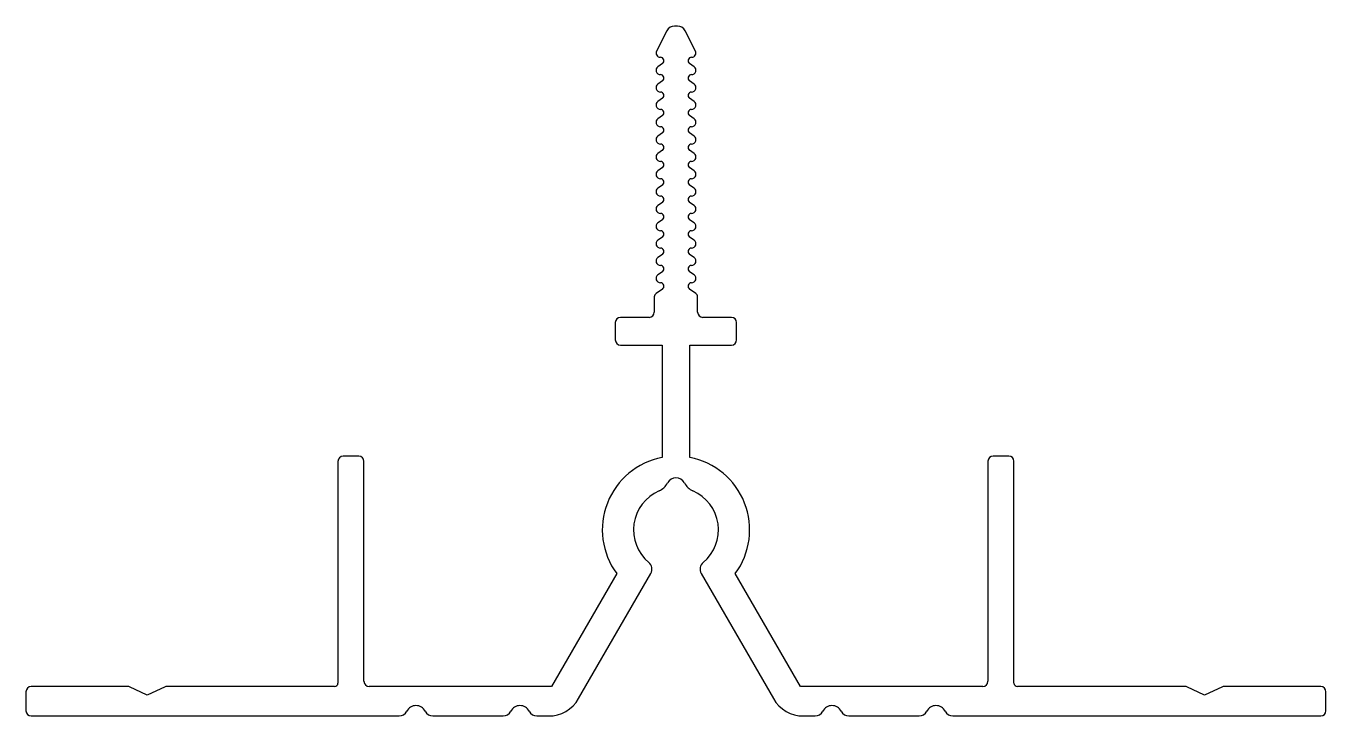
# Model space of a CAD drawing. Extents: x 3.8 to 78.8, y 2.8 to 42.6.
import ezdxf

# ---------------------------------------------------------------- set-up
doc = ezdxf.new("R2010")
doc.units = 0
doc.layers.get('0').update_dxf_attribs({"linetype": 'CONTINUOUS'})

msp = doc.modelspace()

# ---------------------------------------------------------------- linework, layer by layer
for p, q in [((40.783, 42.319), (40.186, 41.15)), ((41.388, 42.591), (41.228, 42.591)), ((42.431, 41.15), (41.833, 42.319)), ((40.408, 40.786), (40.409, 40.786)), ((42.207, 40.786), (42.208, 40.786)), ((40.524, 40.423), (40.265, 40.241)), ((40.408, 39.786), (40.409, 39.786)), ((42.352, 40.241), (42.093, 40.423)), ((42.207, 39.786), (42.208, 39.786)), ((40.524, 39.423), (40.265, 39.241)), ((42.352, 39.241), (42.093, 39.423)), ((40.524, 38.423), (40.265, 38.241)), ((40.408, 38.786), (40.409, 38.786)), ((42.352, 38.241), (42.093, 38.423)), ((42.207, 38.786), (42.208, 38.786)), ((40.408, 37.786), (40.409, 37.786)), ((42.207, 37.786), (42.208, 37.786)), ((40.524, 37.423), (40.265, 37.241)), ((40.408, 36.786), (40.409, 36.786)), ((42.352, 37.241), (42.093, 37.423)), ((42.207, 36.786), (42.208, 36.786)), ((40.524, 36.423), (40.265, 36.241)), ((42.352, 36.241), (42.093, 36.423)), ((40.524, 35.423), (40.265, 35.241)), ((40.408, 35.786), (40.409, 35.786)), ((42.352, 35.241), (42.093, 35.423)), ((42.207, 35.786), (42.208, 35.786)), ((40.408, 34.786), (40.409, 34.786)), ((42.207, 34.786), (42.208, 34.786)), ((40.524, 34.423), (40.265, 34.241)), ((40.408, 33.786), (40.409, 33.786)), ((42.352, 34.241), (42.093, 34.423)), ((42.207, 33.786), (42.208, 33.786)), ((40.524, 33.423), (40.265, 33.241)), ((42.352, 33.241), (42.093, 33.423)), ((40.524, 32.423), (40.265, 32.241)), ((40.408, 32.786), (40.409, 32.786)), ((42.352, 32.241), (42.093, 32.423)), ((42.207, 32.786), (42.208, 32.786)), ((40.408, 31.786), (40.409, 31.786)), ((42.207, 31.786), (42.208, 31.786)), ((40.524, 31.423), (40.265, 31.241)), ((40.408, 30.786), (40.409, 30.786)), ((42.352, 31.241), (42.093, 31.423)), ((42.207, 30.786), (42.208, 30.786)), ((40.524, 30.423), (40.265, 30.241)), ((42.352, 30.241), (42.093, 30.423)), ((40.524, 29.423), (40.265, 29.241)), ((40.408, 29.786), (40.409, 29.786)), ((42.352, 29.241), (42.093, 29.423)), ((42.207, 29.786), (42.208, 29.786)), ((40.408, 28.786), (40.409, 28.786)), ((42.207, 28.786), (42.208, 28.786)), ((40.524, 28.423), (40.265, 28.241)), ((40.408, 27.786), (40.409, 27.786)), ((42.352, 28.241), (42.093, 28.423)), ((42.207, 27.786), (42.208, 27.786)), ((40.524, 27.423), (40.165, 27.171)), ((42.452, 27.171), (42.093, 27.423)), ((40.058, 26.966), (40.058, 26.089)), ((42.558, 26.089), (42.558, 26.966)), ((39.758, 25.789), (38.108, 25.789)), ((44.508, 25.789), (42.858, 25.789)), ((37.808, 25.489), (37.808, 24.489)), ((44.808, 24.489), (44.808, 25.489)), ((38.108, 24.189), (40.508, 24.189)), ((40.508, 24.189), (40.508, 17.711)), ((42.108, 17.711), (42.108, 24.189)), ((42.108, 24.189), (44.508, 24.189)), ((21.808, 17.487), (21.808, 4.703)), ((23.008, 17.787), (22.108, 17.787)), ((23.308, 4.803), (23.308, 17.487)), ((59.308, 17.489), (59.308, 4.803)), ((60.508, 17.789), (59.608, 17.789)), ((60.808, 4.703), (60.808, 17.489)), ((37.888, 11.013), (34.13, 4.503)), ((35.689, 3.803), (39.855, 11.019)), ((42.762, 11.019), (46.928, 3.803)), ((48.487, 4.503), (44.728, 11.013)), ((9.681, 4.503), (4.108, 4.503)), ((21.608, 4.503), (11.936, 4.503)), ((34.13, 4.503), (23.608, 4.503)), ((59.008, 4.503), (48.487, 4.503)), ((70.681, 4.503), (61.008, 4.503)), ((78.508, 4.503), (72.936, 4.503)), ((3.808, 4.203), (3.808, 3.103)), ((10.808, 4.003), (9.786, 4.48)), ((11.83, 4.48), (10.808, 4.003)), ((71.808, 4.003), (70.786, 4.48)), ((72.83, 4.48), (71.808, 4.003)), ((78.808, 3.103), (78.808, 4.203)), ((4.108, 2.803), (25.328, 2.803)), ((27.288, 2.803), (31.328, 2.803)), ((33.288, 2.803), (33.957, 2.803)), ((48.66, 2.803), (49.328, 2.803)), ((51.288, 2.803), (55.328, 2.803)), ((57.288, 2.803), (78.508, 2.803))]:
    msp.add_line(p, q)
for centre, radius, start, end in [((41.228, 42.091), 0.5, 90, 152.91946), ((41.388, 42.091), 0.5, 27.08054, 90), ((40.408, 41.036), 0.25, 152.91946, 270), ((40.409, 40.586), 0.2, 305, 90), ((42.207, 40.586), 0.2, 90, 235), ((42.208, 41.036), 0.25, 270, 27.08054), ((40.408, 40.036), 0.25, 125, 270), ((40.409, 39.586), 0.2, 305, 90), ((42.207, 39.586), 0.2, 90, 235), ((42.208, 40.036), 0.25, 270, 55), ((40.408, 39.036), 0.25, 125, 270), ((42.208, 39.036), 0.25, 270, 55), ((40.409, 38.586), 0.2, 305, 90), ((42.207, 38.586), 0.2, 90, 235), ((40.408, 38.036), 0.25, 125, 270), ((40.409, 37.586), 0.2, 305, 90), ((42.207, 37.586), 0.2, 90, 235), ((42.208, 38.036), 0.25, 270, 55), ((40.408, 37.036), 0.25, 125, 270), ((40.409, 36.586), 0.2, 305, 90), ((42.207, 36.586), 0.2, 90, 235), ((42.208, 37.036), 0.25, 270, 55), ((40.408, 36.036), 0.25, 125, 270), ((42.208, 36.036), 0.25, 270, 55), ((40.409, 35.586), 0.2, 305, 90), ((42.207, 35.586), 0.2, 90, 235), ((40.408, 35.036), 0.25, 125, 270), ((40.409, 34.586), 0.2, 305, 90), ((42.207, 34.586), 0.2, 90, 235), ((42.208, 35.036), 0.25, 270, 55), ((40.408, 34.036), 0.25, 125, 270), ((40.409, 33.586), 0.2, 305, 90), ((42.207, 33.586), 0.2, 90, 235), ((42.208, 34.036), 0.25, 270, 55), ((40.408, 33.036), 0.25, 125, 270), ((42.208, 33.036), 0.25, 270, 55), ((40.409, 32.586), 0.2, 305, 90), ((42.207, 32.586), 0.2, 90, 235), ((40.408, 32.036), 0.25, 125, 270), ((40.409, 31.586), 0.2, 305, 90), ((42.207, 31.586), 0.2, 90, 235), ((42.208, 32.036), 0.25, 270, 55), ((40.408, 31.036), 0.25, 125, 270), ((40.409, 30.586), 0.2, 305, 90), ((42.207, 30.586), 0.2, 90, 235), ((42.208, 31.036), 0.25, 270, 55), ((40.408, 30.036), 0.25, 125, 270), ((42.208, 30.036), 0.25, 270, 55), ((40.409, 29.586), 0.2, 305, 90), ((42.207, 29.586), 0.2, 90, 235), ((40.408, 29.036), 0.25, 125, 270), ((40.409, 28.586), 0.2, 305, 90), ((42.207, 28.586), 0.2, 90, 235), ((42.208, 29.036), 0.25, 270, 55), ((40.408, 28.036), 0.25, 125, 270), ((40.409, 27.586), 0.2, 305, 90), ((42.207, 27.586), 0.2, 90, 235), ((42.208, 28.036), 0.25, 270, 55), ((40.308, 26.966), 0.25, 125, 180), ((42.308, 26.966), 0.25, 0, 55), ((38.108, 25.489), 0.3, 90, 180), ((39.758, 26.089), 0.3, 270, 0), ((42.858, 26.089), 0.3, 180, 270), ((44.508, 25.489), 0.3, 0, 90), ((38.108, 24.489), 0.3, 180, 270), ((44.508, 24.489), 0.3, 270, 0), ((22.108, 17.487), 0.3, 90, 180), ((23.008, 17.487), 0.3, 0, 90), ((41.308, 13.537), 4.25, 100.84982, 216.42182), ((41.308, 13.537), 4.25, 323.57818, 79.15018), ((59.608, 17.489), 0.3, 90, 180), ((60.508, 17.489), 0.3, 0, 90), ((41.308, 15.987), 0.55, 27.4194, 152.5806), ((41.308, 13.537), 2.45, 113.5034, 230.24174), ((39.932, 16.7), 1, 293.5034, 332.5806), ((42.684, 16.7), 1, 207.4194, 246.4966), ((41.308, 13.537), 2.45, 309.75826, 66.4966), ((39.422, 11.269), 0.5, 330, 50.24174), ((43.195, 11.269), 0.5, 129.75826, 210), ((4.108, 4.203), 0.3, 90, 180), ((9.681, 4.253), 0.25, 65, 90), ((11.936, 4.253), 0.25, 90, 115), ((21.608, 4.703), 0.2, 270, 0), ((23.608, 4.803), 0.3, 180, 270), ((59.008, 4.803), 0.3, 270, 0), ((61.008, 4.703), 0.2, 180, 270), ((70.681, 4.253), 0.25, 65, 90), ((72.936, 4.253), 0.25, 90, 115), ((78.508, 4.203), 0.3, 0, 90), ((33.957, 4.803), 2, 270, 330), ((48.66, 4.803), 2, 210, 270), ((4.108, 3.103), 0.3, 180, 270), ((25.328, 3.303), 0.5, 270, 332.96431), ((26.308, 2.803), 0.6, 27.03569, 152.96431), ((27.288, 3.303), 0.5, 207.03569, 270), ((31.328, 3.303), 0.5, 270, 332.96431), ((32.308, 2.803), 0.6, 27.03569, 152.96431), ((33.288, 3.303), 0.5, 207.03569, 270), ((49.328, 3.303), 0.5, 270, 332.96431), ((50.308, 2.803), 0.6, 27.03569, 152.96431), ((51.288, 3.303), 0.5, 207.03569, 270), ((55.328, 3.303), 0.5, 270, 332.96431), ((56.308, 2.803), 0.6, 27.03569, 152.96431), ((57.288, 3.303), 0.5, 207.03569, 270), ((78.508, 3.103), 0.3, 270, 0)]:
    msp.add_arc(centre, radius, start, end)

doc.saveas('drawing.dxf')
